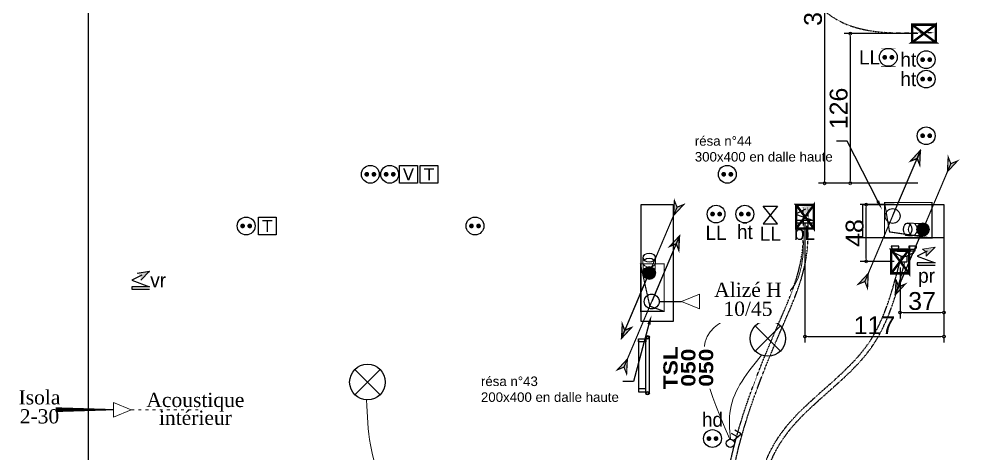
# Model space of a CAD drawing. Header units: millimetres. Extents: x 459337 to 526921, y -375392 to -289779.
# Drawn here: x 460039 to 468187, y -351216 to -347560 of the extents above; entities that cross this region are included whole.
import ezdxf
from ezdxf import colors
from ezdxf.entities.mleader import LeaderData, LeaderLine
from ezdxf.math import Vec2, Vec3

# ---------------------------------------------------------------- set-up
doc = ezdxf.new("R2010")
doc.units = ezdxf.units.MM
doc.set_wipeout_variables(frame=1)
for name, pattern in [('ACAD_ISO03W100', [30, 12, -18]), ('prlm_ef', [0.165, 0.1, -0.065]), ('prlm_gaz', [36, 24, -3, 0, -3, 0, -3, 0, -3])]:
    doc.linetypes.add(name, pattern=pattern)
for name, color, linetype, lineweight in [('_GAZELEC-BOITE INCORPO', 36, 'Continuous', 18), ('_GAZELEC-RESERVATION', 1, 'Continuous', 18), ('_GAZELEC-RESERVATION 2', 132, 'Continuous', 18)]:
    doc.layers.add(name, color=color, linetype=linetype, lineweight=lineweight)
for name, color, linetype in [('_GAZELEC-EAU CHAUDE', 1, 'Continuous'), ('GAZ-EU FLECHE', 42, 'Continuous'), ('GAZ-FLECHE VMC', 93, 'Continuous'), ('prlm-CHAUFF-CONV', 20, 'Continuous'), ('prlm-EAU-CHU', 42, 'Continuous'), ('prlm-EAU-EF', 161, 'Continuous'), ('prlm-EAU-EUEV', 25, 'Continuous'), ('prlm-ELEC-CFA', 181, 'Continuous'), ('prlm-ELEC-CFO', 201, 'Continuous'), ('prlm-GAZ', 20, 'Continuous'), ('prlm-GT', 242, 'Continuous'), ('prlm-MOD', 64, 'Continuous'), ('prlm-VMC', 93, 'Continuous')]:
    doc.layers.add(name, color=color, linetype=linetype)
doc.layers.add('prlm-ZEROPLOT', color=254, linetype='Continuous', plot=False)
doc.styles.add('Arial', font='arial.ttf')
doc.styles.add('prlm-chauff-rad', font='ariblk.ttf', dxfattribs={"height": 12})
doc.styles.add('prlm-elec-cfo', font='comic.ttf', dxfattribs={"height": 12})
doc.styles.add('prlm-vmc', font='pala.ttf', dxfattribs={"height": 14})
doc.styles.get("Standard").update_dxf_attribs({"font": 'arial.ttf'})
doc.dimstyles.new('200', dxfattribs={"dimtxt": 150, "dimasz": 25, "dimexe": 50, "dimexo": 50, "dimgap": 20, "dimtad": 1, "dimdec": 0, "dimlfac": 0.1, "dimdsep": 46, "dimtxsty": 'Arial', "dimblk1": 'DOTBLANK', "dimblk2": 'DOTBLANK', "dimsah": 1, "dimcen": 25, "dimclrd": 5, "dimclre": 5, "dimadec": 0, "dimazin": 0, "dimtfac": 1, "dimtdec": 0, "dimtmove": 0, "dimatfit": 3, "dimldrblk": 'DOTBLANK', "dimfxl": 50, "dimtolj": 1, "dimtzin": 0, "dimarcsym": 0})

# ---------------------------------------------------------------- blocks, each defined once
blk = doc.blocks.new('xi.EA')
at = {"layer": 'prlm-VMC', "color": 0, "linetype": 'ByBlock', "lineweight": 5, "flags": 128}
blk.add_lwpolyline([(-6.17, -15), (6.17, -15), (0, 0)], close=True, dxfattribs=at)
at = {"layer": 'prlm-VMC', "color": 0, "linetype": 'ByBlock', "lineweight": -2, "flags": 128}
blk.add_lwpolyline([(0, -15, 1, 4, 0), (0, -63.63, 1, 1, 0)], format="xyseb", dxfattribs=at)
at = {"layer": 'prlm-VMC', "color": 0, "linetype": 'ByBlock', "lineweight": 5}
blk.add_solid([(0, 0), (6.17, -15), (-6.17, -15), (0, 0)], dxfattribs=at)
at = {"layer": 'prlm-ZEROPLOT', "color": 250, "linetype": 'ACAD_ISO03W100', "lineweight": 0, "ltscale": 0.2}
blk.add_lwpolyline([(0, 0), (0, 60)], dxfattribs=at)
blk = doc.blocks.new('xi.eu')
at = {"layer": 'prlm-EAU-EUEV', "linetype": 'ByBlock', "lineweight": -2}
h = blk.add_hatch(color=0, dxfattribs=at)
edge = h.paths.add_edge_path()
edge.add_arc((0, 0), 5, 0, 360)
at = {"layer": 'prlm-EAU-EUEV', "color": 0, "linetype": 'ByBlock', "lineweight": 5}
blk.add_circle((0, 0), 5, dxfattribs=at)
blk = doc.blocks.new('xi.cee1')
at = {"layer": 'prlm-EAU-CHU', "color": 0, "lineweight": 13}
for p, q in [((7.43, 5), (2.17, 5)), ((12.09, 5.34), (8.77, 5.34)), ((2.17, -5), (7.43, -5)), ((8.77, -5.34), (12.09, -5.34))]:
    blk.add_line(p, q, dxfattribs=at)
for radius in [5.45, 4.69]:
    blk.add_circle((0, 0), radius, dxfattribs=at)
for centre, radius, start, end in [((10.09, 0.78), 4.99, 122.43967, 169.50509), ((8.79, 2.49), 2.86, 90.50802, 118.9381), ((6.35, 0), 5.87, 317.81121, 42.16666), ((6.14, 0), 6.3, 318.92478, 41.07522), ((10.09, -0.78), 4.99, 190.49491, 237.56033), ((8.79, -2.49), 2.86, 241.0619, 269.49198)]:
    blk.add_arc(centre, radius, start, end, dxfattribs=at)
for centre, major_axis, ratio in [((12.84, 0), (0, -5.44), 0.708306), ((12.94, 0), (0, -5.05), 0.707331)]:
    blk.add_ellipse(centre, major_axis=major_axis, ratio=ratio, dxfattribs=at)
blk = doc.blocks.new('xi.be')
at = {"layer": 'prlm-VMC', "color": 0, "linetype": 'ByBlock', "lineweight": 5, "flags": 128}
blk.add_lwpolyline([(-6.17, -15), (6.17, -15), (0, 0)], close=True, dxfattribs=at)
at = {"layer": 'prlm-VMC', "color": 0, "linetype": 'ByBlock', "lineweight": 5}
blk.add_solid([(0, -1), (5.17, -14), (-5.17, -14), (0, -1)], dxfattribs=at)
blk = doc.blocks.new('xi.LLrob')
at = {"layer": 'prlm-EAU-EF', "color": 0}
blk.add_lwpolyline([(-6, 7.5), (6, 7.5), (-6, -7.5), (6, -7.5)], close=True, dxfattribs=at)
blk = doc.blocks.new('xi.LL')
at = {"color": 0, "lineweight": 5}
blk.add_wipeout([(-7.5, -7.5), (7.5, -7.5), (7.5, 7.5), (-7.5, 7.5)], dxfattribs=at).dxf.layer = 'prlm-ELEC-CFO'
at = {"layer": 'prlm-ELEC-CFO', "color": 0, "linetype": 'ByBlock', "lineweight": 5, "const_width": 2}
for points in [[(-4, 0, 1), (-2, 0, 1)], [(2, 0, 1), (4, 0, 1)]]:
    blk.add_lwpolyline(points, format="xyb", close=True, dxfattribs=at)
at = {"layer": 'prlm-ELEC-CFO', "color": 0, "linetype": 'ByBlock', "lineweight": -2}
blk.add_circle((0, 0), 7.5, dxfattribs=at)
blk = doc.blocks.new('xi.TEL')
at = {"layer": 'prlm-ELEC-CFA', "color": 0, "linetype": 'ByBlock', "lineweight": -2, "flags": 128}
blk.add_lwpolyline([(-7.5, 7.5), (7.5, 7.5), (7.5, -7.5), (-7.5, -7.5)], close=True, dxfattribs=at)
at = {"layer": 'prlm-ELEC-CFA', "color": 0, "linetype": 'ByBlock', "insert": (0, 0), "char_height": 10, "width": 11.36, "attachment_point": 5}
blk.add_mtext('{\\fVerdana|b0|i0|c0|p34;T}', dxfattribs=at)
blk = doc.blocks.new('xi.TV')
at = {"layer": 'prlm-ELEC-CFA', "color": 0, "linetype": 'ByBlock', "lineweight": -2, "flags": 128}
blk.add_lwpolyline([(-7.5, 7.5), (7.5, 7.5), (7.5, -7.5), (-7.5, -7.5)], close=True, dxfattribs=at)
at = {"layer": 'prlm-ELEC-CFA', "color": 0, "linetype": 'ByBlock', "insert": (0, 0), "char_height": 10, "width": 11.36, "attachment_point": 5}
blk.add_mtext('{\\fVerdana|b0|i0|c0|p34;V}', dxfattribs=at)
blk = doc.blocks.new('xi.PC')
at = {"color": 0, "lineweight": 5}
blk.add_wipeout([(-7.5, -7.5), (7.5, -7.5), (7.5, 7.5), (-7.5, 7.5)], dxfattribs=at).dxf.layer = 'prlm-ELEC-CFO'
at = {"layer": 'prlm-ELEC-CFO', "color": 0, "linetype": 'ByBlock', "lineweight": 5, "const_width": 2}
for points in [[(-4, 0, 1), (-2, 0, 1)], [(2, 0, 1), (4, 0, 1)]]:
    blk.add_lwpolyline(points, format="xyb", close=True, dxfattribs=at)
at = {"layer": 'prlm-ELEC-CFO', "color": 0, "linetype": 'ByBlock', "lineweight": -2}
blk.add_circle((0, 0), 7.5, dxfattribs=at)
blk = doc.blocks.new('xi.PCHT')
at = {"color": 0, "lineweight": 5}
blk.add_wipeout([(-7.5, -7.5), (7.5, -7.5), (7.5, 7.5), (-7.5, 7.5)], dxfattribs=at).dxf.layer = 'prlm-ELEC-CFO'
at = {"layer": 'prlm-ELEC-CFO', "color": 0, "linetype": 'ByBlock', "lineweight": 5, "const_width": 2}
for points in [[(-4, 0, 1), (-2, 0, 1)], [(2, 0, 1), (4, 0, 1)]]:
    blk.add_lwpolyline(points, format="xyb", close=True, dxfattribs=at)
at = {"layer": 'prlm-ELEC-CFO', "color": 0, "linetype": 'ByBlock', "lineweight": -2}
blk.add_circle((0, 0), 7.5, dxfattribs=at)
blk = doc.blocks.new('xi.PCHD')
at = {"color": 0, "lineweight": 5}
blk.add_wipeout([(-7.5, -7.5), (7.5, -7.5), (7.5, 7.5), (-7.5, 7.5)], dxfattribs=at).dxf.layer = 'prlm-ELEC-CFO'
at = {"layer": 'prlm-ELEC-CFO', "color": 0, "linetype": 'ByBlock', "lineweight": 5, "const_width": 2}
for points in [[(-4, 0, 1), (-2, 0, 1)], [(2, 0, 1), (4, 0, 1)]]:
    blk.add_lwpolyline(points, format="xyb", close=True, dxfattribs=at)
at = {"layer": 'prlm-ELEC-CFO', "color": 0, "linetype": 'ByBlock', "lineweight": -2}
blk.add_circle((0, 0), 7.5, dxfattribs=at)
blk = doc.blocks.new('xi.PR')
at = {"layer": 'prlm-ELEC-CFO', "lineweight": 5}
blk.add_hatch(color=0, dxfattribs=at).paths.add_polyline_path([(-3, 6), (-0.1, 3.7), (0, 0), (7.5, 7.5)])
at = {"layer": 'prlm-ELEC-CFO', "color": 0}
blk.add_lwpolyline([(0.95, 4.23), (-7.5, 0), (7.5, -5.5), (-7.5, -5.5), (-7.5, -7.5), (7.5, -7.5)], dxfattribs=at)
at = {"layer": 'prlm-ELEC-CFO', "color": 0, "lineweight": 5, "flags": 128}
blk.add_lwpolyline([(-3, 6), (-0.1, 3.7), (0, 0), (7.5, 7.5)], close=True, dxfattribs=at)
blk = doc.blocks.new('xi.DA')
at = {"layer": 'prlm-ELEC-CFO', "color": 0}
for points in [[(4.05, 1.39), (-1.17, 4.34)], [(0.61, -1.67), (7.04, 4.05), (1.81, 7.01)]]:
    blk.add_lwpolyline(points, dxfattribs=at)
blk.add_circle((-2, -4), 3.5, dxfattribs=at)
blk = doc.blocks.new('xi.PTCE')
at = {"layer": 'prlm-ELEC-CFO', "color": 0}
for points in [[(-10.61, 10.61), (10.61, -10.61)], [(10.61, 10.61), (-10.61, -10.61)]]:
    blk.add_lwpolyline(points, dxfattribs=at)
at = {"layer": 'prlm-ELEC-CFO', "color": 0, "linetype": 'ByBlock'}
blk.add_circle((0, 0), 15, dxfattribs=at)
blk = doc.blocks.new('xi.BL')
at = {"color": 0, "lineweight": 5}
blk.add_wipeout([(-7.5, -7.5), (7.5, -7.5), (7.5, 7.5), (-7.5, 7.5)], dxfattribs=at).dxf.layer = 'prlm-ELEC-CFO'
at = {"layer": 'prlm-ELEC-CFO', "lineweight": 5}
blk.add_hatch(color=0, dxfattribs=at).paths.add_polyline_path([(-3, 6), (-0.1, 3.7), (0, 0), (7.5, 7.5)])
at = {"layer": 'prlm-ELEC-CFO', "color": 0}
blk.add_lwpolyline([(0.95, 4.23), (-7.5, 0), (7.5, -5.5), (-7.5, -5.5), (-7.5, -7.5), (7.5, -7.5)], dxfattribs=at)
blk = doc.blocks.new('xi.dchrob')
at = {"layer": 'prlm-MOD', "color": 161}
for p, q in [((8.16, -2.3), (8.16, 2.3)), ((13.38, 1.16), (13.38, -1.16))]:
    blk.add_line(p, q, dxfattribs=at)
for points in [[(0, 10.66), (0, 4.16)], [(4.19, -5.66), (4.19, 5.66)], [(5.77, 7.56), (8.16, 2.38)], [(0, -4.16), (0, -10.66)], [(5.77, -7.26), (8.16, -2.37)]]:
    blk.add_lwpolyline(points, dxfattribs=at)
for points in [[(2.5, 9.16), (4.19, 9.16), (4.19, 5.66), (2.5, 5.66)], [(13.38, -2.37), (8.16, -2.37), (8.16, 2.38), (13.38, 2.38)], [(2.5, -5.66), (4.19, -5.66), (4.19, -9.16), (2.5, -9.16)]]:
    blk.add_lwpolyline(points, close=True, dxfattribs=at)
for centre, radius, start, end in [((0, 7.41), 3.25, 32.57897, 90), ((4.65, 7.56), 1.13, 0, 114.07431), ((0, 7.41), 3.25, 270, 327.42103), ((0, -7.41), 3.25, 32.57897, 90), ((4.65, -7.26), 1.13, 245.92569, 360), ((0, -7.41), 3.25, 270, 327.42103)]:
    blk.add_arc(centre, radius, start, end, dxfattribs=at)
blk = doc.blocks.new('xi.VR')
at = {"layer": 'prlm-ELEC-CFO', "lineweight": 5}
blk.add_hatch(color=0, dxfattribs=at).paths.add_polyline_path([(-3, 6), (-0.1, 3.7), (0, 0), (7.5, 7.5)])
at = {"layer": 'prlm-ELEC-CFO', "color": 0}
for points in [[(0.95, 4.23), (-7.5, 0), (7.5, -5.5), (-7.5, -5.5), (-7.5, -7.5), (7.5, -7.5)], [(-3, 6), (7.5, 7.5), (0, 0)]]:
    blk.add_lwpolyline(points, dxfattribs=at)
blk = doc.blocks.new('xi.tsl-050-050')
at = {"layer": 'prlm-CHAUFF-CONV', "linetype": 'ByBlock', "lineweight": -2}
h = blk.add_hatch(color=0, dxfattribs=at)
edge = h.paths.add_edge_path()
edge.add_arc((-23.5, 7.5), 1.5, 0, 360)
edge = h.paths.add_edge_path(flags=17)
edge.add_arc((-23.5, 7.5), 1, 0, 360)
edge = h.paths.add_edge_path()
edge.add_arc((23.5, 7.5), 1.5, 0, 360)
edge = h.paths.add_edge_path(flags=17)
edge.add_arc((23.5, 7.5), 1, 0, 360)
at = {"layer": 'prlm-CHAUFF-CONV', "color": 0, "linetype": 'ByBlock', "lineweight": -2, "flags": 128}
for points in [[(23.5, 9), (-23.5, 9)], [(23.5, 6), (-23.5, 6)]]:
    blk.add_lwpolyline(points, dxfattribs=at)
at = {"layer": 'prlm-CHAUFF-CONV', "color": 0, "linetype": 'ByBlock', "lineweight": -2}
for points in [[(-19.73, 0), (-22.27, 0), (-22.27, 6), (-19.73, 6)], [(19.73, 0), (22.27, 0), (22.27, 6), (19.73, 6)]]:
    blk.add_lwpolyline(points, close=True, dxfattribs=at)
for centre, radius in [((-23.5, 7.5), 1.5), ((-23.5, 7.5), 1), ((23.5, 7.5), 1.5), ((23.5, 7.5), 1)]:
    blk.add_circle(centre, radius, dxfattribs=at)
at = {"layer": 'prlm-ZEROPLOT', "linetype": 'ByBlock', "lineweight": -2, "flags": 128}
blk.add_lwpolyline([(-21, 0), (21, 0)], dxfattribs=at)
blk = doc.blocks.new('FLECHE1')
h = blk.add_hatch(color=256)
h.dxf.hatch_style = 1
h.paths.add_polyline_path([(495907.1, -370439.6), (495913.6, -370315.5), (495936.1, -370371.1), (495991.7, -370348.6)])
for p, q in [((495907.1, -370439.6), (496141.3, -369887.2)), ((495913.6, -370315.5), (495907.1, -370439.6)), ((495913.6, -370315.5), (495907.1, -370439.6)), ((495936.1, -370371.1), (495913.6, -370315.5)), ((495936.1, -370371.1), (495913.6, -370315.5)), ((495991.7, -370348.6), (495907.1, -370439.6)), ((495907.1, -370439.6), (495991.7, -370348.6)), ((495907.1, -370439.6), (495936.1, -370371.1)), ((495936.1, -370371.1), (495991.7, -370348.6)), ((495991.7, -370348.6), (495936.1, -370371.1))]:
    blk.add_line(p, q)
at = {"const_width": 10}
for points in [[(495936.1, -370371.1), (496141.3, -369887.2)], [(495907.1, -370439.6), (495913.6, -370315.5), (495936.1, -370371.1), (495991.7, -370348.6), (495907.1, -370439.6)]]:
    blk.add_lwpolyline(points, dxfattribs=at)
blk = doc.blocks.new('FLECHE2')
h = blk.add_hatch(color=256)
h.dxf.hatch_style = 1
h.paths.add_polyline_path([(496271.9, -370023.3), (496278.4, -369899.2), (496300.9, -369954.8), (496356.5, -369932.3)])
at = {"const_width": 10}
for points in [[(496066.7, -370507.2), (496300.9, -369954.8), (496356.5, -369932.3), (496271.9, -370023.3), (496300.9, -369954.8), (496278.4, -369899.2), (496271.9, -370023.3), (496356.5, -369932.3), (496300.9, -369954.8), (496278.4, -369899.2), (496271.9, -370023.3)], [(496271.9, -370023.3), (496278.4, -369899.2), (496300.9, -369954.8), (496356.5, -369932.3), (496271.9, -370023.3)]]:
    blk.add_lwpolyline(points, dxfattribs=at)
blk = doc.blocks.new('_DOTBLANK')
at = {"color": 0, "linetype": 'ByBlock'}
blk.add_line((-0.5, 0), (-1, 0), dxfattribs=at)
blk.add_circle((0, 0), 0.5, dxfattribs=at)
blk = doc.blocks.new('*D147')
at = {"layer": '_GAZELEC-BOITE INCORPO', "color": 5, "lineweight": -2, "transparency": 16777216}
for p, q in [((467457.8, -349647.7), (467457.8, -350078.2)), ((467826.3, -349647.7), (467826.3, -350078.2)), ((467482.8, -350028.2), (467801.3, -350028.2))]:
    blk.add_line(p, q, dxfattribs=at)
at = {"layer": '_GAZELEC-BOITE INCORPO', "color": 5, "lineweight": -2, "transparency": 16777216, "xscale": 25, "yscale": 25, "zscale": 25, "rotation": 180}
blk.add_blockref('_DOTBLANK', (467457.8, -350028.2), dxfattribs=at)
at = {"layer": '_GAZELEC-BOITE INCORPO', "color": 5, "lineweight": -2, "transparency": 16777216, "xscale": 25, "yscale": 25, "zscale": 25}
blk.add_blockref('_DOTBLANK', (467826.3, -350028.2), dxfattribs=at)
at = {"layer": '_GAZELEC-BOITE INCORPO', "color": 0, "transparency": 16777216, "insert": (467642.1, -349931.6), "char_height": 150, "attachment_point": 5, "style": 'Arial'}
blk.add_mtext('\\A1;37', dxfattribs=at)
blk = doc.blocks.new('*D148')
at = {"layer": '_GAZELEC-BOITE INCORPO', "color": 5, "lineweight": -2, "transparency": 16777216}
for p, q in [((467407.8, -349118.8), (467121.6, -349118.8)), ((467171.6, -349572.7), (467171.6, -349143.8)), ((467407.8, -349597.7), (467121.6, -349597.7))]:
    blk.add_line(p, q, dxfattribs=at)
at = {"layer": '_GAZELEC-BOITE INCORPO', "color": 5, "lineweight": -2, "transparency": 16777216, "xscale": 25, "yscale": 25, "zscale": 25}
for p, rotation in [((467171.6, -349118.8), 90), ((467171.6, -349597.7), 270)]:
    blk.add_blockref('_DOTBLANK', p, dxfattribs=dict(at, rotation=rotation))
at = {"layer": '_GAZELEC-BOITE INCORPO', "color": 0, "transparency": 16777216, "insert": (467075, -349358.3), "char_height": 150, "attachment_point": 5, "rotation": 90, "style": 'Arial'}
blk.add_mtext('\\A1;48', dxfattribs=at)
blk = doc.blocks.new('*D149')
at = {"layer": '_GAZELEC-BOITE INCORPO', "color": 5, "lineweight": -2, "transparency": 16777216}
for p, q in [((466655.5, -349271.3), (466655.5, -350279.7)), ((467827, -349253.7), (467827, -350279.7)), ((466680.5, -350229.7), (467802, -350229.7))]:
    blk.add_line(p, q, dxfattribs=at)
at = {"layer": '_GAZELEC-BOITE INCORPO', "color": 5, "lineweight": -2, "transparency": 16777216, "xscale": 25, "yscale": 25, "zscale": 25, "rotation": 180}
blk.add_blockref('_DOTBLANK', (466655.5, -350229.7), dxfattribs=at)
at = {"layer": '_GAZELEC-BOITE INCORPO', "color": 5, "lineweight": -2, "transparency": 16777216, "xscale": 25, "yscale": 25, "zscale": 25}
blk.add_blockref('_DOTBLANK', (467827, -350229.7), dxfattribs=at)
at = {"layer": '_GAZELEC-BOITE INCORPO', "color": 0, "transparency": 16777216, "insert": (467241.3, -350134.4), "char_height": 150, "attachment_point": 5, "style": 'Arial'}
blk.add_mtext('\\A1;117', dxfattribs=at)
blk = doc.blocks.new('*D150')
at = {"layer": '_GAZELEC-BOITE INCORPO', "color": 5, "lineweight": -2, "transparency": 16777216}
for p, q in [((467607.9, -347679.5), (466987.3, -347679.5)), ((467037.3, -347704.5), (467037.3, -348914.9)), ((467608, -348939.9), (466987.3, -348939.9))]:
    blk.add_line(p, q, dxfattribs=at)
at = {"layer": '_GAZELEC-BOITE INCORPO', "color": 5, "lineweight": -2, "transparency": 16777216, "xscale": 25, "yscale": 25, "zscale": 25}
for p, rotation in [((467037.3, -347679.5), 90), ((467037.3, -348939.9), 270)]:
    blk.add_blockref('_DOTBLANK', p, dxfattribs=dict(at, rotation=rotation))
at = {"layer": '_GAZELEC-BOITE INCORPO', "color": 0, "transparency": 16777216, "insert": (466940.7, -348309.7), "char_height": 150, "attachment_point": 5, "rotation": 90, "style": 'Arial'}
blk.add_mtext('\\A1;126', dxfattribs=at)
blk = doc.blocks.new('*D151')
at = {"layer": '_GAZELEC-BOITE INCORPO', "color": 5, "lineweight": -2, "transparency": 16777216}
for p, q in [((467606.3, -345941.2), (466771.3, -345941.2)), ((466821.3, -345966.2), (466821.3, -348913.8)), ((467606.3, -348938.8), (466771.3, -348938.8))]:
    blk.add_line(p, q, dxfattribs=at)
at = {"layer": '_GAZELEC-BOITE INCORPO', "color": 5, "lineweight": -2, "transparency": 16777216, "xscale": 25, "yscale": 25, "zscale": 25}
for p, rotation in [((466821.3, -345941.2), 90), ((466821.3, -348938.8), 270)]:
    blk.add_blockref('_DOTBLANK', p, dxfattribs=dict(at, rotation=rotation))
at = {"layer": '_GAZELEC-BOITE INCORPO', "color": 0, "transparency": 16777216, "insert": (466724.7, -347440), "char_height": 150, "attachment_point": 5, "rotation": 90, "style": 'Arial'}
blk.add_mtext('\\A1;300', dxfattribs=at)

msp = doc.modelspace()

# ---------------------------------------------------------------- linework, layer by layer
at = {"layer": '_GAZELEC-BOITE INCORPO', "const_width": 20}
for points in [[(467758.071, -347654.377), (467758.071, -347604.377), (467558.078, -347604.377), (467558.071, -347754.377), (467758.071, -347754.377), (467758.071, -347604.377), (467558.071, -347754.377), (467758.071, -347754.371), (467558.078, -347604.377)], [(467432.833, -349497.74), (467382.833, -349497.744), (467382.845, -349697.737), (467532.845, -349697.734), (467532.833, -349497.734), (467382.833, -349497.744), (467532.845, -349697.734), (467532.826, -349497.734), (467382.845, -349697.737)]]:
    msp.add_lwpolyline(points, dxfattribs=at)
at = {"layer": '_GAZELEC-RESERVATION 2', "const_width": 10}
for points in [[(467726.446, -349401.339), (467326.446, -349401.339), (467326.446, -349101.339), (467726.446, -349101.339), (467726.446, -349401.339), (467368.771, -349349.174), (467326.446, -349101.339)], [(465270.468, -349618.179), (465270.468, -350018.179), (465470.468, -350018.179), (465470.468, -349618.179), (465270.468, -349618.179), (465349.39, -349973.891), (465470.468, -350018.179)]]:
    msp.add_lwpolyline(points, dxfattribs=at)
at = {"layer": 'prlm-EAU-EF', "linetype": 'prlm_ef'}
msp.add_spline([(467179.306, -344170.508), (467137.621, -343843.498), (466926.525, -343288.945), (466250.03, -343108.982), (465576.775, -343578.497), (465835.115, -345584.55), (466425.736, -346903.402), (466917.719, -347557.624), (467738.803, -347668.537)], degree=3, dxfattribs=at)
at = {"layer": 'prlm-ELEC-CFO', "lineweight": 13}
msp.add_spline([(464834.492, -352352.043), (464438.942, -351897.941), (463109.621, -351441.375), (462962.951, -350762.867)], degree=3, dxfattribs=at)
at = {"layer": 'prlm-GT', "ltscale": 50}
for points in [[(465275.855, -349118.819), (465546.485, -349118.819), (465546.485, -350104.005), (465275.855, -350104.005)], [(467145.06, -349118.819), (467826.459, -349118.819), (467826.459, -349399.571), (467145.06, -349399.571)]]:
    msp.add_lwpolyline(points, close=True, dxfattribs=at)
at = {"layer": 'prlm-VMC'}
msp.add_lwpolyline([(465428.073, -349934.855), (465616.485, -349934.855)], dxfattribs=at)
for centre in [(467394.305, -349215.322), (465365.573, -349934.855)]:
    msp.add_circle(centre, 62.5, dxfattribs=at)

# ---------------------------------------------------------------- block references
at = {"layer": 'GAZ-EU FLECHE'}
for name, p in [('FLECHE2', (-28415.878, 21180.508)), ('FLECHE2', (-30721.856, 20813.668)), ('FLECHE1', (-30796.495, 20193.606))]:
    msp.add_blockref(name, p, dxfattribs=at)
at = {"layer": 'GAZ-FLECHE VMC', "rotation": 180}
for name, p in [('FLECHE2', (963461.509, -719721.446)), ('FLECHE1', (961507.416, -719820.917)), ('FLECHE2', (961432.245, -720442.091))]:
    msp.add_blockref(name, p, dxfattribs=at)
at = {"layer": 'prlm-CHAUFF-CONV', "xscale": 10, "yscale": 10, "zscale": 10, "rotation": 269.9999999999992}
msp.add_blockref('xi.tsl-050-050', (465255.259, -350471.306), dxfattribs=at)
at = {"layer": 'prlm-EAU-CHU', "ltscale": 50, "xscale": 10, "yscale": 10, "zscale": 10, "rotation": 180.0000000000017}
msp.add_blockref('xi.cee1', (467650.262, -349327.84), dxfattribs=at)
at = {"layer": 'prlm-EAU-CHU', "xscale": 10, "yscale": 10, "zscale": 10, "rotation": 89.99999999999993}
msp.add_blockref('xi.cee1', (465344.283, -349694.679), dxfattribs=at)
at = {"layer": 'prlm-EAU-EF', "xscale": 10, "yscale": 10, "zscale": 10}
for p in [(467358.094, -347879.325), (466364.375, -349206.25)]:
    msp.add_blockref('xi.LLrob', p, dxfattribs=at)
at = {"layer": 'prlm-EAU-EUEV', "xscale": 10, "yscale": 10, "zscale": 10}
msp.add_blockref('xi.eu', (467650.262, -349327.84), dxfattribs=at)
at = {"layer": 'prlm-EAU-EUEV', "xscale": 10, "yscale": 10, "zscale": 10, "rotation": 358.4491844075603}
msp.add_blockref('xi.eu', (465344.283, -349694.679), dxfattribs=at)
at = {"layer": 'prlm-ELEC-CFA', "xscale": 10, "yscale": 10, "zscale": 10}
for name, p in [('xi.TV', (463316.335, -348863.842)), ('xi.TEL', (463489.593, -348863.842)), ('xi.TEL', (462127.37, -349298.818))]:
    msp.add_blockref(name, p, dxfattribs=at)
at = {"layer": 'prlm-ELEC-CFO', "xscale": 10, "yscale": 10, "zscale": 10}
for p in [(466343.59, -350245.773), (462970.897, -350613.078)]:
    msp.add_blockref('xi.PTCE', p, dxfattribs=at)
at = {"layer": 'prlm-MOD', "xscale": 10, "yscale": 10, "zscale": 10, "rotation": 269.9999999999995}
msp.add_blockref('xi.dchrob', (467489.439, -349470.354), dxfattribs=at)
at = {"layer": 'prlm-VMC', "xscale": 10, "yscale": 10, "zscale": 10, "rotation": 89.99999999999952}
msp.add_blockref('xi.be', (465616.485, -349934.855), dxfattribs=at)

# ---------------------------------------------------------------- texts
at = {"layer": 'prlm-VMC', "char_height": 120, "style": 'prlm-vmc', "bg_fill": 3, "box_fill_scale": 1.1, "bg_fill_color": 256, "bg_fill_transparency": 0}
for s, insert, width, attachment_point, line_spacing_factor in [('Isola\\P2-30', (460208.16, -350822.152), 173.97926, 5, 0.8), ('Acoustique intérieur', (461521.585, -350703.164), 236.73962, 2, 0.75)]:
    msp.add_mtext(s, dxfattribs=dict(at, insert=insert, width=width, attachment_point=attachment_point, line_spacing_factor=line_spacing_factor))

# ---------------------------------------------------------------- dimensions: what is measured, and where the dimension line sits
at = {"layer": '_GAZELEC-BOITE INCORPO'}
dim = msp.add_linear_dim(base=(467171.58, -349118.819), p1=(467457.836, -349597.735), p2=(467457.836, -349118.819), angle=90, dimstyle='200', dxfattribs=at)
dim.commit()
dim.dimension.update_dxf_attribs({"geometry": '*D148', "text_midpoint": (467074.995, -349358.277)})

# ---------------------------------------------------------------- next in the draw order: linework, layer by layer
at = {"layer": 'prlm-ZEROPLOT'}
msp.add_lwpolyline([(460621.21, -321131.531), (469527.686, -321131.532), (469527.685, -324328.007), (476621.311, -324326.844), (476621.306, -365259.844), (469151.204, -365259.843), (469146.405, -363469.761), (460621.204, -363469.76)], close=True, dxfattribs=at)

# ---------------------------------------------------------------- next in the draw order: block references
at = {"layer": 'prlm-VMC', "xscale": 10, "yscale": 10, "zscale": 10, "rotation": 269.9999933325299}
msp.add_blockref('xi.EA', (460981.206, -350845.452), dxfattribs=at)

# ---------------------------------------------------------------- next in the draw order: block references
at = {"layer": 'prlm-ELEC-CFO', "xscale": 10, "yscale": 10, "zscale": 10}
for p in [(467677.222, -348539.382), (463158.363, -348863.842), (466001.846, -348863.843), (461949.214, -349298.818), (463876.958, -349298.819)]:
    msp.add_blockref('xi.PC', p, dxfattribs=at)

# ---------------------------------------------------------------- next in the draw order: texts
at = {"layer": 'prlm-EAU-EF', "lineweight": 20, "char_height": 120, "attachment_point": 5, "line_spacing_factor": 0.8, "style": 'prlm-elec-cfo', "bg_fill": 3, "box_fill_scale": 1.1, "bg_fill_color": 256, "bg_fill_transparency": 0}
for insert in [(467200.63, -347879.362), (466364.375, -349363.714)]:
    msp.add_mtext('LL', dxfattribs=dict(at, insert=insert))
at = {"layer": 'prlm-ELEC-CFO', "lineweight": 20, "char_height": 120, "attachment_point": 5, "line_spacing_factor": 0.8, "style": 'prlm-elec-cfo', "bg_fill": 3, "box_fill_scale": 1.1, "bg_fill_color": 256, "bg_fill_transparency": 0}
for s, insert in [('LL', (465907.611, -349356.283)), ('vr', (461208.279, -349755.497)), ('pr', (467680.662, -349735.634)), ('hd', (465877.13, -350930.296))]:
    msp.add_mtext(s, dxfattribs=dict(at, insert=insert))

# ---------------------------------------------------------------- next in the draw order: linework, layer by layer
at = {"layer": 'prlm-ELEC-CFO', "lineweight": 13}
msp.add_spline([(466027.916, -351093.664), (466027.916, -350843.363), (466290.773, -350386.166)], degree=3, dxfattribs=at)
at = {"layer": 'prlm-GAZ', "linetype": 'prlm_gaz', "ltscale": 0.8}
msp.add_spline([(467299.378, -354704.031), (467364.891, -354240.363), (467928.586, -352694.697), (468407.003, -351690.96), (468533.033, -350525.62), (468533.033, -349852.29), (468775.313, -349350.944), (469240.275, -349257.599), (469820.055, -349308.943)], degree=3, dxfattribs=at)

# ---------------------------------------------------------------- next in the draw order: block references
at = {"layer": 'GAZ-EU FLECHE'}
msp.add_blockref('FLECHE1', (-28490.517, 20560.445), dxfattribs=at)
at = {"layer": 'GAZ-FLECHE VMC', "rotation": 180}
msp.add_blockref('FLECHE1', (963536.148, -719101.384), dxfattribs=at)
at = {"layer": 'prlm-ELEC-CFO', "xscale": 10, "yscale": 10, "zscale": 10}
for name, p in [('xi.PC', (462995.297, -348863.842)), ('xi.LL', (465907.611, -349198.819)), ('xi.PR', (467677.392, -349552.963)), ('xi.VR', (461061.104, -349755.497)), ('xi.PCHD', (465877.087, -351088.617))]:
    msp.add_blockref(name, p, dxfattribs=at)

# ---------------------------------------------------------------- next in the draw order: texts
at = {"layer": 'prlm-ELEC-CFO', "lineweight": 20, "char_height": 120, "attachment_point": 5, "line_spacing_factor": 0.8, "style": 'prlm-elec-cfo', "bg_fill": 3, "box_fill_scale": 1.1, "bg_fill_color": 256, "bg_fill_transparency": 0}
for s, insert in [('LL', (467200.63, -347879.362)), ('ht', (466149.762, -349349.58))]:
    msp.add_mtext(s, dxfattribs=dict(at, insert=insert))

# ---------------------------------------------------------------- next in the draw order: dimensions: what is measured, and where the dimension line sits
at = {"layer": '_GAZELEC-BOITE INCORPO'}
dim = msp.add_linear_dim(base=(467826.311, -350028.249), p1=(467457.839, -349597.739), p2=(467826.311, -349597.717), dimstyle='200', dxfattribs=at)
dim.commit()
dim.dimension.update_dxf_attribs({"geometry": '*D147', "text_midpoint": (467642.075, -349931.612)})

# ---------------------------------------------------------------- next in the draw order: block references
at = {"layer": 'prlm-ELEC-CFO', "xscale": 10, "yscale": 10, "zscale": 10}
for name, p in [('xi.LL', (467358.094, -347879.325)), ('xi.PCHT', (466149.762, -349198.819)), ('xi.DA', (466047.916, -351088.664))]:
    msp.add_blockref(name, p, dxfattribs=at)

# ---------------------------------------------------------------- next in the draw order: linework, layer by layer
at = {"layer": 'prlm-ELEC-CFO', "lineweight": 13}
msp.add_spline([(466023.022, -351094.008), (465890.229, -350153.836), (466527.563, -349848.474), (466640.245, -349273.819)], degree=3, dxfattribs=at)

# ---------------------------------------------------------------- next in the draw order: texts
at = {"layer": 'prlm-ELEC-CFO', "lineweight": 20, "insert": (467526.561, -348062.536), "char_height": 120, "attachment_point": 5, "line_spacing_factor": 0.8, "style": 'prlm-elec-cfo', "bg_fill": 3, "box_fill_scale": 1.1, "bg_fill_color": 256, "bg_fill_transparency": 0}
msp.add_mtext('ht', dxfattribs=at)

# ---------------------------------------------------------------- next in the draw order: block references
at = {"layer": 'prlm-ELEC-CFO', "xscale": 10, "yscale": 10, "zscale": 10}
msp.add_blockref('xi.PCHT', (467677.321, -348062.537), dxfattribs=at)

# ---------------------------------------------------------------- next in the draw order: texts
at = {"layer": 'prlm-CHAUFF-CONV', "lineweight": 20, "insert": (465674.22, -350491.883), "char_height": 120, "width": 328.23602, "attachment_point": 5, "rotation": 90, "line_spacing_factor": 0.75, "style": 'prlm-chauff-rad', "bg_fill": 3, "box_fill_scale": 1.1, "bg_fill_color": 256, "bg_fill_transparency": 0}
msp.add_mtext('TSL\\P050\\P050', dxfattribs=at)
at = {"layer": 'prlm-ELEC-CFO', "lineweight": 20, "insert": (466652.402, -349357.647), "char_height": 120, "attachment_point": 5, "line_spacing_factor": 0.8, "style": 'prlm-elec-cfo', "bg_fill": 3, "box_fill_scale": 1.1, "bg_fill_color": 256, "bg_fill_transparency": 0}
msp.add_mtext('bL', dxfattribs=at)
at = {"layer": 'prlm-VMC', "ltscale": 25, "insert": (466176.098, -349916.88), "char_height": 120, "width": 586.14744, "attachment_point": 5, "line_spacing_factor": 0.8, "style": 'prlm-vmc', "bg_fill": 2}
msp.add_mtext('Alizé H 10/45', dxfattribs=at)

# ---------------------------------------------------------------- next in the draw order: linework, layer by layer
at = {"layer": '_GAZELEC-EAU CHAUDE', "linetype": 'prlm_ef'}
msp.add_spline([(467291.651, -354713.866), (467291.651, -354412.584), (466563.373, -352448.274), (466290.95, -351983.91), (466401.447, -351127.478), (467198.862, -350275.921), (467457.836, -349597.736)], degree=3, dxfattribs=at)
at = {"layer": 'prlm-EAU-EF', "linetype": 'prlm_ef'}
msp.add_open_spline([(467331.644, -354714.608), (467332.605, -354662.814), (467333.57, -354610.825), (467333.865, -354532.986), (467333.775, -354507.251), (467333.128, -354462.279), (467332.696, -354443.057), (467331.726, -354413.348), (467331.325, -354402.869), (467330.402, -354381.927), (467329.881, -354371.461), (467328.14, -354340.075), (467326.741, -354319.17), (467321.846, -354256.516), (467317.651, -354214.83), (467302.374, -354090.071), (467288.601, -354007.298), (467240.133, -353773.958), (467197.579, -353624.652), (467093.563, -353331.189), (467032.101, -353187.03), (466893.657, -352905.395), (466816.674, -352767.919), (466721.904, -352615.76), (466710.081, -352597.052), (466674.263, -352541.181), (466649.919, -352504.268), (466618.63, -352458.085), (466612.081, -352448.487), (466598.748, -352429.082), (466591.958, -352419.274), (466578.362, -352399.747), (466571.554, -352390.022), (466551.155, -352360.936), (466537.586, -352341.666), (466501.013, -352289.242), (466478.338, -352256.2), (466435.325, -352189.824), (466414.988, -352156.492), (466381.031, -352094.573), (466366.856, -352066.123), (466349.246, -352025.571), (466344.461, -352013.88), (466335.98, -351991.692), (466332.222, -351981.217), (466325.17, -351960.1), (466321.867, -351949.433), (466312.623, -351917.131), (466307.347, -351895.199), (466294.093, -351828.255), (466288.756, -351782.264), (466284.829, -351688.959), (466286.238, -351641.646), (466295.482, -351547.018), (466303.318, -351499.703), (466325.051, -351406.396), (466338.949, -351360.405), (466372.407, -351271.068), (466391.967, -351227.722), (466419.241, -351176.833), (466424.479, -351167.421), (466434.739, -351149.666), (466439.736, -351141.307), (466449.962, -351124.749), (466455.189, -351116.553), (466471.198, -351092.197), (466482.306, -351076.272), (466519.695, -351025.414), (466547.586, -350991.604), (466606.416, -350926.033), (466637.354, -350894.272), (466701.261, -350832.057), (466734.23, -350801.604), (466801.147, -350741.243), (466835.096, -350711.335), (466902.909, -350651.271), (466936.774, -350621.115), (467003.341, -350559.727), (467036.044, -350528.495), (467099.188, -350464.094), (467129.63, -350430.924), (467169.623, -350382.805), (467180.617, -350369.046), (467199.442, -350344.406), (467207.399, -350333.626), (467219.965, -350315.946), (467224.69, -350309.14), (467233.066, -350296.769), (467236.743, -350291.227), (467243.989, -350280.084), (467247.56, -350274.482), (467258.119, -350257.582), (467264.955, -350246.194), (467284.886, -350211.691), (467297.405, -350188.239), (467331.664, -350119.304), (467351.668, -350072.831), (467388.14, -349977.977), (467404.608, -349929.594), (467435.259, -349831.713), (467449.441, -349782.214), (467474.484, -349691.066), (467485.508, -349649.466), (467496.501, -349607.982)], degree=3, knots=[0, 0, 0, 0, 155.20578097, 155.20578097, 231.70092493, 231.70092493, 288.71443376, 288.71443376, 319.75199919, 319.75199919, 350.78956463, 350.78956463, 412.8646955, 412.8646955, 537.01495725, 537.01495725, 785.31548074, 785.31548074, 1241.48991936, 1241.48991936, 1697.66435798, 1697.66435798, 2153.8387966, 2153.8387966, 2218.10373933, 2218.10373933, 2346.63362481, 2346.63362481, 2380.4606551, 2380.4606551, 2415.20060712, 2415.20060712, 2449.94055914, 2449.94055914, 2519.42046318, 2519.42046318, 2639.50723361, 2639.50723361, 2759.59400404, 2759.59400404, 2859.65074337, 2859.65074337, 2899.79831514, 2899.79831514, 2935.24604598, 2935.24604598, 2970.69377683, 2970.69377683, 3041.58923852, 3041.58923852, 3183.94443641, 3183.94443641, 3326.29963431, 3326.29963431, 3468.65483221, 3468.65483221, 3611.01003011, 3611.01003011, 3753.36522801, 3753.36522801, 3786.11209505, 3786.11209505, 3815.88107508, 3815.88107508, 3845.65005511, 3845.65005511, 3905.18801516, 3905.18801516, 4039.15347893, 4039.15347893, 4173.1189427, 4173.1189427, 4307.08440647, 4307.08440647, 4441.04987024, 4441.04987024, 4575.01533402, 4575.01533402, 4708.98079779, 4708.98079779, 4842.94626156, 4842.94626156, 4895.41849161, 4895.41849161, 4935.29742997, 4935.29742997, 4959.92026274, 4959.92026274, 4979.65827367, 4979.65827367, 4999.3962846, 4999.3962846, 5038.87230645, 5038.87230645, 5117.82435016, 5117.82435016, 5267.20175845, 5267.20175845, 5416.57916675, 5416.57916675, 5565.95657504, 5565.95657504, 5690.73624686, 5690.73624686, 5690.73624686, 5690.73624686], dxfattribs=at)

# ---------------------------------------------------------------- next in the draw order: block references
at = {"layer": 'prlm-ELEC-CFO', "xscale": 10, "yscale": 10, "zscale": 10}
msp.add_blockref('xi.BL', (466652.402, -349198.819), dxfattribs=at)

# ---------------------------------------------------------------- next in the draw order: texts
at = {"layer": 'prlm-ELEC-CFO', "lineweight": 20, "insert": (467526.561, -347899.017), "char_height": 120, "attachment_point": 5, "line_spacing_factor": 0.8, "style": 'prlm-elec-cfo', "bg_fill": 3, "box_fill_scale": 1.1, "bg_fill_color": 256, "bg_fill_transparency": 0}
msp.add_mtext('ht', dxfattribs=at)

# ---------------------------------------------------------------- next in the draw order: leaders
at = {"layer": '_GAZELEC-RESERVATION', "color": 6}
ml = msp.add_multileader_mtext('Standard', dxfattribs=at)
ml.set_content('résa n°43\\P200x400 en dalle haute', color=6)
ml.set_leader_properties()
ml.build(insert=Vec2(0, 0))
ml.multileader.update_dxf_attribs({"has_text_frame": 1, "arrow_head_size": 80, "scale": 20})
ctx = ml.context
ctx.base_point, ctx.scale, ctx.char_height, ctx.arrow_head_size, ctx.landing_gap_size, ctx.plane_origin = Vec3(463886.698, -350607.164), 20, 80, 80, 40, Vec3(458178.953, -350408.787)
notes = []
notes.append((ctx, [(0, (1, 1, 0), (465210.704, -350607.164), (-1, 0), 89.845, [(0, [(465363.365, -350049.57)], 0, [])])]))
ctx.mtext.insert, ctx.mtext.width, ctx.mtext.flow_direction = Vec3(463926.698, -350566.482), 1568.85041, 5
for ctx, leaders in notes:
    for number, flags, end, landing, length, lines in leaders:
        leader = LeaderData()
        leader.index, (leader.has_last_leader_line, leader.has_dogleg_vector, leader.attachment_direction) = number, flags
        leader.last_leader_point, leader.dogleg_vector, leader.dogleg_length = Vec3(end), Vec3(landing), length
        for number, points, colour, breaks in lines:
            line = LeaderLine()
            line.index, line.vertices, line.color, line.breaks = number, Vec3.list(points), colors.encode_raw_color(colour), breaks
            leader.lines.append(line)
        ctx.leaders.append(leader)

# ---------------------------------------------------------------- next in the draw order: linework, layer by layer
at = {"layer": '_GAZELEC-BOITE INCORPO', "const_width": 20}
msp.add_lwpolyline([(466632.041, -349121.294), (466582.041, -349121.297), (466582.054, -349321.29), (466732.054, -349321.287), (466732.041, -349121.287), (466582.041, -349121.297), (466732.054, -349321.287), (466732.035, -349121.287), (466582.054, -349321.29)], dxfattribs=at)
at = {"layer": '_GAZELEC-EAU CHAUDE', "linetype": 'prlm_ef'}
msp.add_open_spline([(467240.828, -354717.421), (467238.204, -354664.216), (467235.589, -354611.213), (467228.788, -354505.686), (467224.602, -354453.162), (467217.576, -354389.29), (467216.219, -354377.679), (467213.344, -354354.463), (467211.826, -354342.861), (467207.03, -354308.079), (467203.509, -354284.922), (467191.96, -354215.585), (467182.946, -354169.541), (467151.844, -354032.28), (467125.694, -353941.936), (467061.939, -353765.324), (467024.334, -353679.058), (466969.701, -353574.698), (466958.33, -353553.892), (466936.862, -353516.266), (466926.888, -353499.383), (466910.314, -353472.29), (466903.881, -353461.996), (466890.802, -353441.507), (466884.156, -353431.309), (466863.917, -353400.847), (466850.025, -353380.715), (466807.31, -353320.78), (466777.449, -353281.441), (466702.983, -353187.404), (466657.426, -353133.154), (466565.08, -353025.391), (466518.29, -352971.878), (466426.058, -352864.49), (466380.615, -352810.615), (466293.679, -352701.339), (466252.184, -352645.936), (466184.931, -352545.941), (466157.781, -352501.926), (466123.922, -352439.925), (466115.04, -352422.856), (466099.067, -352390.444), (466091.89, -352375.139), (466080.384, -352349.208), (466075.882, -352338.654), (466067.194, -352317.451), (466063.006, -352306.797), (466050.903, -352274.688), (466043.449, -352253.082), (466022.869, -352187.713), (466011.523, -352143.398), (465993.237, -352053.518), (465986.296, -352007.954), (465973.921, -351891.908), (465971.128, -351820.745), (465973.657, -351676.66), (465978.977, -351603.735), (465996.542, -351456.726), (466008.787, -351382.639), (466039.04, -351233.894), (466057.049, -351159.235), (466108.323, -350970.901), (466144.639, -350857.238), (466224.042, -350632.082), (466267.13, -350520.59), (466324.026, -350380.844), (466336.524, -350350.585), (466363.21, -350286.735), (466377.414, -350253.195), (466400.455, -350199.338), (466409.275, -350178.849), (466422.703, -350147.816), (466427.315, -350137.188), (466436.516, -350116.013), (466441.107, -350105.463), (466454.823, -350073.912), (466463.894, -350053.013), (466490.7, -349990.64), (466508.028, -349949.492), (466540.618, -349867.645), (466555.881, -349826.948), (466583.391, -349745.589), (466595.639, -349704.929), (466610.562, -349645.644), (466614.802, -349627.178), (466621.616, -349593.946), (466624.354, -349579.204), (466627.988, -349557.183), (466629.11, -349549.945), (466631.208, -349535.43), (466632.187, -349528.147), (466634.922, -349506.224), (466636.479, -349491.509), (466640.437, -349447.091), (466642.128, -349417.114), (466644.571, -349342.51), (466644.521, -349297.544), (466643.177, -349215.218), (466642.116, -349177.999), (466641.05, -349140.619)], degree=3, knots=[0, 0, 0, 0, 159.84366869, 159.84366869, 319.68733738, 319.68733738, 355.23965075, 355.23965075, 390.79196413, 390.79196413, 461.89659088, 461.89659088, 604.10584439, 604.10584439, 888.5243514, 888.5243514, 1172.94285841, 1172.94285841, 1244.545698, 1244.545698, 1303.67161935, 1303.67161935, 1340.22901665, 1340.22901665, 1376.78641395, 1376.78641395, 1449.90120855, 1449.90120855, 1596.13079775, 1596.13079775, 1803.40307899, 1803.40307899, 2010.67536023, 2010.67536023, 2217.94764147, 2217.94764147, 2425.21992271, 2425.21992271, 2582.97816339, 2582.97816339, 2642.1807617, 2642.1807617, 2694.3250892, 2694.3250892, 2729.74532287, 2729.74532287, 2765.16555653, 2765.16555653, 2836.00602386, 2836.00602386, 2977.68695851, 2977.68695851, 3119.36789316, 3119.36789316, 3334.4386271, 3334.4386271, 3549.50936104, 3549.50936104, 3764.58009497, 3764.58009497, 3979.65082891, 3979.65082891, 4307.18207099, 4307.18207099, 4634.71331307, 4634.71331307, 4725.87957616, 4725.87957616, 4828.3146301, 4828.3146301, 4891.73649505, 4891.73649505, 4924.91781795, 4924.91781795, 4958.09914084, 4958.09914084, 5024.46178663, 5024.46178663, 5157.18707822, 5157.18707822, 5289.9123698, 5289.9123698, 5422.63766138, 5422.63766138, 5482.48850614, 5482.48850614, 5529.98056417, 5529.98056417, 5553.18621267, 5553.18621267, 5576.39186117, 5576.39186117, 5622.80315817, 5622.80315817, 5715.62575216, 5715.62575216, 5851.54747176, 5851.54747176, 5962.19356197, 5962.19356197, 5962.19356197, 5962.19356197], dxfattribs=at)
at = {"layer": 'prlm-EAU-EF', "linetype": 'prlm_ef'}
msp.add_spline([(467280.78, -354715.45), (467257.88, -354389.936), (466935.087, -353436.568), (466116.691, -352332.25), (466459.466, -350163.59), (466669.277, -349551.63), (466681.034, -349139.479)], degree=3, dxfattribs=at)

# ---------------------------------------------------------------- next in the draw order: block references
at = {"layer": 'prlm-ELEC-CFO', "xscale": 10, "yscale": 10, "zscale": 10}
msp.add_blockref('xi.PCHT', (467677.322, -347899.018), dxfattribs=at)

# ---------------------------------------------------------------- next in the draw order: dimensions: what is measured, and where the dimension line sits
at = {"layer": '_GAZELEC-BOITE INCORPO'}
dim = msp.add_linear_dim(base=(467827.014, -350229.711), p1=(466655.53, -349221.288), p2=(467827.014, -349203.689), dimstyle='200', dxfattribs=at)
dim.commit()
dim.dimension.update_dxf_attribs({"geometry": '*D149', "text_midpoint": (467241.272, -350134.404)})

# ---------------------------------------------------------------- next in the draw order: leaders
at = {"layer": '_GAZELEC-RESERVATION', "color": 6}
ml = msp.add_multileader_mtext('Standard', dxfattribs=at)
ml.set_content('résa n°44\\P300x400 en dalle haute', color=6)
ml.set_leader_properties()
ml.build(insert=Vec2(0, 0))
ml.multileader.update_dxf_attribs({"has_text_frame": 1, "arrow_head_size": 80, "scale": 20})
ctx = ml.context
ctx.base_point, ctx.scale, ctx.char_height, ctx.arrow_head_size, ctx.landing_gap_size, ctx.plane_origin = Vec3(465688.166, -348583.989), 20, 80, 80, 40, Vec3(459979.003, -348385.612)
notes = []
notes.append((ctx, [(0, (1, 1, 0), (467010.754, -348583.989), (-1, 0), 89.845, [(0, [(467305.044, -349160.445)], 0, [])])]))
ctx.mtext.insert, ctx.mtext.width, ctx.mtext.flow_direction = Vec3(465728.166, -348543.28), 1568.85041, 5
for ctx, leaders in notes:
    for number, flags, end, landing, length, lines in leaders:
        leader = LeaderData()
        leader.index, (leader.has_last_leader_line, leader.has_dogleg_vector, leader.attachment_direction) = number, flags
        leader.last_leader_point, leader.dogleg_vector, leader.dogleg_length = Vec3(end), Vec3(landing), length
        for number, points, colour, breaks in lines:
            line = LeaderLine()
            line.index, line.vertices, line.color, line.breaks = number, Vec3.list(points), colors.encode_raw_color(colour), breaks
            leader.lines.append(line)
        ctx.leaders.append(leader)

# ---------------------------------------------------------------- next in the draw order: linework, layer by layer
at = {"layer": 'prlm-EAU-EF', "linetype": 'prlm_ef'}
msp.add_spline([(469579.044, -337789.11), (469274.917, -337764.255), (468782.586, -337873.549), (468460.106, -338168.281), (468354.431, -338513.903), (468354.431, -338790.474), (468354.431, -340221.762), (468354.431, -341253.254), (468354.431, -342936.662), (468354.431, -344533.06), (468354.431, -346675.932), (468354.431, -348576.244), (468437.473, -350810.428), (468384.298, -351466.634), (468078.505, -352166.475), (467670.714, -352999.11), (467393.226, -353747.578), (467260.897, -354663.563)], degree=3, dxfattribs=at)

# ---------------------------------------------------------------- next in the draw order: dimensions: what is measured, and where the dimension line sits
at = {"layer": '_GAZELEC-BOITE INCORPO'}
for base, p1, p2, picture, middle in [((466821.322, -348938.819), (467656.336, -345941.213), (467656.336, -348938.819), '*D151', (466724.685, -347440.016)), ((467037.294, -348939.943), (467657.937, -347679.478), (467658.016, -348939.943), '*D150', (466940.708, -348309.71))]:
    dim = msp.add_linear_dim(base=base, p1=p1, p2=p2, angle=90, dimstyle='200', dxfattribs=at)
    dim.commit()
    dim.dimension.update_dxf_attribs({"geometry": picture, "text_midpoint": middle})

doc.saveas('drawing.dxf')
